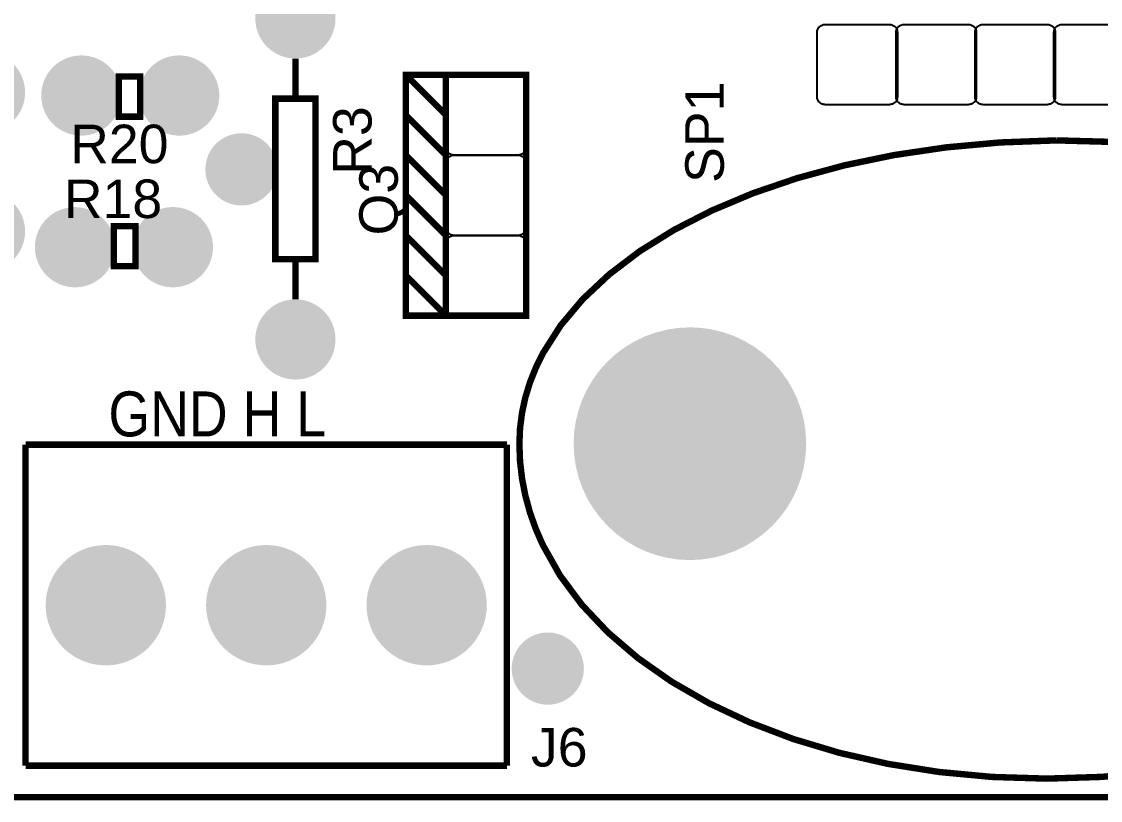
# Model space of a CAD drawing. Header units: inches. Extents: x -2.05 to 2.05, y -1.97 to 1.97.
# Drawn here: x -0.696 to 0.649, y -1.974 to -1.004 of the extents above; entities that cross this region are included whole.
import ezdxf

# ---------------------------------------------------------------- set-up
doc = ezdxf.new("R2010")
doc.units = ezdxf.units.IN
doc.layers.get('0').update_dxf_attribs({"linetype": 'CONTINUOUS'})

# ---------------------------------------------------------------- blocks, each defined once
blk = doc.blocks.new('EPAD')
at = {"const_width": 0.5}
blk.add_lwpolyline([(-0.25, 0, 1), (0.25, 0, 1)], format="xyb", close=True, dxfattribs=at)

msp = doc.modelspace()

# ---------------------------------------------------------------- linework, layer by layer
at = {"const_width": 0.008}
for points in [[(-2.045209, -1.970364), (2.045209, -1.970364), (2.045209, 1.964352), (-2.045209, 1.964352), (-2.045209, -1.970364)], [(-2.045209, -1.970364), (2.045209, -1.970364), (2.045209, 1.964352), (-2.045209, 1.964352), (-2.045209, -1.970364)], [(-2.045209, -1.970364), (2.045209, -1.970364), (2.045209, 1.964352), (-2.045209, 1.964352), (-2.045209, -1.970364)], [(-0.354508, -1.100002), (-0.354508, -1.050002)], [(-0.354508, -1.100002), (-0.354508, -1.050002)], [(-0.354508, -1.100002), (-0.354508, -1.050002)], [(-0.574689, -1.122372), (-0.547917, -1.122372), (-0.547917, -1.072372), (-0.574689, -1.072372), (-0.574689, -1.122372)], [(-0.574689, -1.122372), (-0.547917, -1.122372), (-0.547917, -1.072372), (-0.574689, -1.072372), (-0.574689, -1.122372)], [(-0.574689, -1.122372), (-0.547917, -1.122372), (-0.547917, -1.072372), (-0.574689, -1.072372), (-0.574689, -1.122372)], [(-0.166894, -1.370348), (-0.066894, -1.370348), (-0.066894, -1.070348), (-0.166894, -1.070348), (-0.166894, -1.370348), (-0.216894, -1.370348), (-0.216894, -1.070348), (-0.166894, -1.070348)], [(-0.166894, -1.120348), (-0.216894, -1.070348)], [(-0.166894, -1.370348), (-0.066894, -1.370348), (-0.066894, -1.070348), (-0.166894, -1.070348), (-0.166894, -1.370348), (-0.216894, -1.370348), (-0.216894, -1.070348), (-0.166894, -1.070348)], [(-0.166894, -1.120348), (-0.216894, -1.070348)], [(-0.166894, -1.370348), (-0.066894, -1.370348), (-0.066894, -1.070348), (-0.166894, -1.070348), (-0.166894, -1.370348), (-0.216894, -1.370348), (-0.216894, -1.070348), (-0.166894, -1.070348)], [(-0.166894, -1.120348), (-0.216894, -1.070348)], [(-0.574689, -1.097372), (-0.577445, -1.097372)], [(-0.574689, -1.097372), (-0.577445, -1.097372)], [(-0.574689, -1.097372), (-0.577445, -1.097372)], [(-0.545161, -1.097372), (-0.547917, -1.097372)], [(-0.545161, -1.097372), (-0.547917, -1.097372)], [(-0.545161, -1.097372), (-0.547917, -1.097372)], [(-0.379508, -1.300002), (-0.329508, -1.300002), (-0.329508, -1.100002), (-0.379508, -1.100002), (-0.379508, -1.300002)], [(-0.379508, -1.300002), (-0.329508, -1.300002), (-0.329508, -1.100002), (-0.379508, -1.100002), (-0.379508, -1.300002)], [(-0.379508, -1.300002), (-0.329508, -1.300002), (-0.329508, -1.100002), (-0.379508, -1.100002), (-0.379508, -1.300002)], [(-0.166894, -1.170348), (-0.216894, -1.120348)], [(-0.166894, -1.170348), (-0.216894, -1.120348)], [(-0.166894, -1.170348), (-0.216894, -1.120348)], [(0.593988, -1.151947), (0.524146, -1.154529), (0.456645, -1.160688), (0.391783, -1.17026), (0.329859, -1.183078), (0.271171, -1.198977), (0.21602, -1.217791), (0.164702, -1.239356), (0.117518, -1.263506), (0.074766, -1.290074), (0.036744, -1.318897), (0.003753, -1.349808), (-0.023911, -1.382643), (-0.045946, -1.417234), (-0.054761, -1.435137), (-0.062057, -1.453418), (-0.067796, -1.472055), (-0.071942, -1.491028), (-0.074457, -1.510317), (-0.075303, -1.5299), (-0.074467, -1.55175), (-0.071982, -1.573271), (-0.067888, -1.594439), (-0.062221, -1.615229), (-0.055019, -1.635618), (-0.04632, -1.655581), (-0.02458, -1.694139), (0.002698, -1.730709), (0.035213, -1.765102), (0.072664, -1.797126), (0.11475, -1.82659), (0.161169, -1.853303), (0.211622, -1.877074), (0.265807, -1.897713), (0.323423, -1.915027), (0.384169, -1.928826), (0.447744, -1.938919), (0.513847, -1.945115), (0.582177, -1.947222), (0.650917, -1.945055), (0.717416, -1.938684)], [(0.593988, -1.151947), (0.524146, -1.154529), (0.456645, -1.160688), (0.391783, -1.17026), (0.329859, -1.183078), (0.271171, -1.198977), (0.21602, -1.217791), (0.164702, -1.239356), (0.117518, -1.263506), (0.074766, -1.290074), (0.036744, -1.318897), (0.003753, -1.349808), (-0.023911, -1.382643), (-0.045946, -1.417234), (-0.054761, -1.435137), (-0.062057, -1.453418), (-0.067796, -1.472055), (-0.071942, -1.491028), (-0.074457, -1.510317), (-0.075303, -1.5299), (-0.074467, -1.55175), (-0.071982, -1.573271), (-0.067888, -1.594439), (-0.062221, -1.615229), (-0.055019, -1.635618), (-0.04632, -1.655581), (-0.02458, -1.694139), (0.002698, -1.730709), (0.035213, -1.765102), (0.072664, -1.797126), (0.11475, -1.82659), (0.161169, -1.853303), (0.211622, -1.877074), (0.265807, -1.897713), (0.323423, -1.915027), (0.384169, -1.928826), (0.447744, -1.938919), (0.513847, -1.945115), (0.582177, -1.947222), (0.650917, -1.945055), (0.717416, -1.938684)], [(0.593988, -1.151947), (0.524146, -1.154529), (0.456645, -1.160688), (0.391783, -1.17026), (0.329859, -1.183078), (0.271171, -1.198977), (0.21602, -1.217791), (0.164702, -1.239356), (0.117518, -1.263506), (0.074766, -1.290074), (0.036744, -1.318897), (0.003753, -1.349808), (-0.023911, -1.382643), (-0.045946, -1.417234), (-0.054761, -1.435137), (-0.062057, -1.453418), (-0.067796, -1.472055), (-0.071942, -1.491028), (-0.074457, -1.510317), (-0.075303, -1.5299), (-0.074467, -1.55175), (-0.071982, -1.573271), (-0.067888, -1.594439), (-0.062221, -1.615229), (-0.055019, -1.635618), (-0.04632, -1.655581), (-0.02458, -1.694139), (0.002698, -1.730709), (0.035213, -1.765102), (0.072664, -1.797126), (0.11475, -1.82659), (0.161169, -1.853303), (0.211622, -1.877074), (0.265807, -1.897713), (0.323423, -1.915027), (0.384169, -1.928826), (0.447744, -1.938919), (0.513847, -1.945115), (0.582177, -1.947222), (0.650917, -1.945055), (0.717416, -1.938684)], [(0.6615, -1.153796), (0.593988, -1.151947)], [(0.6615, -1.153796), (0.593988, -1.151947)], [(0.6615, -1.153796), (0.593988, -1.151947)], [(-0.166894, -1.220348), (-0.216894, -1.170348)], [(-0.166894, -1.220348), (-0.216894, -1.170348)], [(-0.166894, -1.220348), (-0.216894, -1.170348)], [(-0.166894, -1.270348), (-0.216894, -1.220348)], [(-0.166894, -1.270348), (-0.216894, -1.220348)], [(-0.166894, -1.270348), (-0.216894, -1.220348)], [(-0.580783, -1.308734), (-0.554012, -1.308734), (-0.554012, -1.258734), (-0.580783, -1.258734), (-0.580783, -1.308734)], [(-0.580783, -1.308734), (-0.554012, -1.308734), (-0.554012, -1.258734), (-0.580783, -1.258734), (-0.580783, -1.308734)], [(-0.580783, -1.308734), (-0.554012, -1.308734), (-0.554012, -1.258734), (-0.580783, -1.258734), (-0.580783, -1.308734)], [(-0.166894, -1.320348), (-0.216894, -1.270348)], [(-0.166894, -1.320348), (-0.216894, -1.270348)], [(-0.166894, -1.320348), (-0.216894, -1.270348)], [(-0.583539, -1.283734), (-0.580783, -1.283734)], [(-0.583539, -1.283734), (-0.580783, -1.283734)], [(-0.583539, -1.283734), (-0.580783, -1.283734)], [(-0.554012, -1.283734), (-0.551256, -1.283734)], [(-0.554012, -1.283734), (-0.551256, -1.283734)], [(-0.554012, -1.283734), (-0.551256, -1.283734)], [(-0.354508, -1.350002), (-0.354508, -1.300002)], [(-0.354508, -1.350002), (-0.354508, -1.300002)], [(-0.354508, -1.350002), (-0.354508, -1.300002)], [(-0.166894, -1.370348), (-0.216894, -1.320348)], [(-0.166894, -1.370348), (-0.216894, -1.320348)], [(-0.166894, -1.370348), (-0.216894, -1.320348)], [(-0.690894, -1.931124), (-0.690894, -1.531124)], [(-0.090894, -1.531124), (-0.690894, -1.531124)], [(-0.690894, -1.931124), (-0.690894, -1.531124)], [(-0.090894, -1.531124), (-0.690894, -1.531124)], [(-0.690894, -1.931124), (-0.690894, -1.531124)], [(-0.090894, -1.531124), (-0.690894, -1.531124)], [(-0.090894, -1.931124), (-0.090894, -1.531124)], [(-0.090894, -1.931124), (-0.090894, -1.531124)], [(-0.090894, -1.931124), (-0.090894, -1.531124)], [(-0.690894, -1.931124), (-0.090894, -1.931124)], [(-0.690894, -1.931124), (-0.090894, -1.931124)], [(-0.690894, -1.931124), (-0.090894, -1.931124)]]:
    msp.add_lwpolyline(points, dxfattribs=at)
for points in [[(0.385957, -1.107459), (0.305957, -1.107459), (0.304917, -1.107408), (0.303912, -1.10726), (0.302945, -1.107018), (0.302021, -1.106687), (0.301145, -1.106272), (0.300321, -1.105778), (0.299553, -1.105208), (0.298847, -1.104568), (0.298207, -1.103862), (0.297638, -1.103094), (0.297143, -1.10227), (0.296728, -1.101394), (0.296398, -1.10047), (0.296156, -1.099503), (0.296007, -1.098498), (0.295957, -1.097459), (0.295957, -1.017459), (0.296007, -1.016419), (0.296156, -1.015414), (0.296398, -1.014447), (0.296728, -1.013523), (0.297143, -1.012647), (0.297638, -1.011823), (0.298207, -1.011056), (0.298847, -1.010349), (0.299553, -1.009709), (0.300321, -1.00914), (0.301145, -1.008645), (0.302021, -1.00823), (0.302945, -1.0079), (0.303912, -1.007657), (0.304917, -1.007509), (0.305957, -1.007459), (0.385957, -1.007459), (0.386996, -1.007509), (0.388001, -1.007657), (0.388968, -1.0079), (0.389892, -1.00823), (0.390769, -1.008645), (0.391593, -1.00914), (0.39236, -1.009709), (0.393066, -1.010349), (0.393706, -1.011056), (0.394276, -1.011823), (0.39477, -1.012647), (0.395185, -1.013523), (0.395516, -1.014447), (0.395758, -1.015414), (0.395906, -1.016419), (0.395957, -1.017459), (0.395957, -1.097459), (0.395906, -1.098498), (0.395758, -1.099503), (0.395516, -1.10047), (0.395185, -1.101394), (0.39477, -1.10227), (0.394276, -1.103094), (0.393706, -1.103862), (0.393066, -1.104568), (0.39236, -1.105208), (0.391593, -1.105778), (0.390769, -1.106272), (0.389892, -1.106687), (0.388968, -1.107018), (0.388001, -1.10726), (0.386996, -1.107408), (0.385957, -1.107459)], [(0.484382, -1.107459), (0.404382, -1.107459), (0.403343, -1.107408), (0.402337, -1.10726), (0.40137, -1.107018), (0.400446, -1.106687), (0.39957, -1.106272), (0.398746, -1.105778), (0.397978, -1.105208), (0.397272, -1.104568), (0.396632, -1.103862), (0.396063, -1.103094), (0.395569, -1.10227), (0.395154, -1.101394), (0.394823, -1.10047), (0.394581, -1.099503), (0.394432, -1.098498), (0.394382, -1.097459), (0.394382, -1.017459), (0.394432, -1.016419), (0.394581, -1.015414), (0.394823, -1.014447), (0.395154, -1.013523), (0.395569, -1.012647), (0.396063, -1.011823), (0.396632, -1.011056), (0.397272, -1.010349), (0.397978, -1.009709), (0.398746, -1.00914), (0.39957, -1.008645), (0.400446, -1.00823), (0.40137, -1.0079), (0.402337, -1.007657), (0.403343, -1.007509), (0.404382, -1.007459), (0.484382, -1.007459), (0.485421, -1.007509), (0.486426, -1.007657), (0.487393, -1.0079), (0.488317, -1.00823), (0.489194, -1.008645), (0.490018, -1.00914), (0.490785, -1.009709), (0.491491, -1.010349), (0.492131, -1.011056), (0.492701, -1.011823), (0.493195, -1.012647), (0.49361, -1.013523), (0.493941, -1.014447), (0.494183, -1.015414), (0.494331, -1.016419), (0.494382, -1.017459), (0.494382, -1.097459), (0.494331, -1.098498), (0.494183, -1.099503), (0.493941, -1.10047), (0.49361, -1.101394), (0.493195, -1.10227), (0.492701, -1.103094), (0.492131, -1.103862), (0.491491, -1.104568), (0.490785, -1.105208), (0.490018, -1.105778), (0.489194, -1.106272), (0.488317, -1.106687), (0.487393, -1.107018), (0.486426, -1.10726), (0.485421, -1.107408), (0.484382, -1.107459)], [(0.582807, -1.107459), (0.502807, -1.107459), (0.501768, -1.107408), (0.500763, -1.10726), (0.499796, -1.107018), (0.498872, -1.106687), (0.497995, -1.106272), (0.497171, -1.105778), (0.496404, -1.105208), (0.495698, -1.104568), (0.495057, -1.103862), (0.494488, -1.103094), (0.493994, -1.10227), (0.493579, -1.101394), (0.493248, -1.10047), (0.493006, -1.099503), (0.492857, -1.098498), (0.492807, -1.097459), (0.492807, -1.017459), (0.492857, -1.016419), (0.493006, -1.015414), (0.493248, -1.014447), (0.493579, -1.013523), (0.493994, -1.012647), (0.494488, -1.011823), (0.495057, -1.011056), (0.495698, -1.010349), (0.496404, -1.009709), (0.497171, -1.00914), (0.497995, -1.008645), (0.498872, -1.00823), (0.499796, -1.0079), (0.500763, -1.007657), (0.501768, -1.007509), (0.502807, -1.007459), (0.582807, -1.007459), (0.583846, -1.007509), (0.584852, -1.007657), (0.585819, -1.0079), (0.586743, -1.00823), (0.587619, -1.008645), (0.588443, -1.00914), (0.589211, -1.009709), (0.589917, -1.010349), (0.590557, -1.011056), (0.591126, -1.011823), (0.59162, -1.012647), (0.592035, -1.013523), (0.592366, -1.014447), (0.592608, -1.015414), (0.592757, -1.016419), (0.592807, -1.017459), (0.592807, -1.097459), (0.592757, -1.098498), (0.592608, -1.099503), (0.592366, -1.10047), (0.592035, -1.101394), (0.59162, -1.10227), (0.591126, -1.103094), (0.590557, -1.103862), (0.589917, -1.104568), (0.589211, -1.105208), (0.588443, -1.105778), (0.587619, -1.106272), (0.586743, -1.106687), (0.585819, -1.107018), (0.584852, -1.10726), (0.583846, -1.107408), (0.582807, -1.107459)], [(-0.166894, -1.160348), (-0.166894, -1.080348), (-0.166843, -1.079309), (-0.166695, -1.078304), (-0.166453, -1.077337), (-0.166122, -1.076413), (-0.165707, -1.075537), (-0.165213, -1.074713), (-0.164643, -1.073945), (-0.164003, -1.073239), (-0.163297, -1.072599), (-0.16253, -1.07203), (-0.161706, -1.071535), (-0.160829, -1.07112), (-0.159905, -1.070789), (-0.158938, -1.070547), (-0.157933, -1.070399), (-0.156894, -1.070348), (-0.076894, -1.070348), (-0.075854, -1.070399), (-0.074849, -1.070547), (-0.073882, -1.070789), (-0.072958, -1.07112), (-0.072082, -1.071535), (-0.071258, -1.07203), (-0.070491, -1.072599), (-0.069784, -1.073239), (-0.069144, -1.073945), (-0.068575, -1.074713), (-0.06808, -1.075537), (-0.067665, -1.076413), (-0.067335, -1.077337), (-0.067093, -1.078304), (-0.066944, -1.079309), (-0.066894, -1.080348), (-0.066894, -1.160348), (-0.066944, -1.161388), (-0.067093, -1.162393), (-0.067335, -1.16336), (-0.067665, -1.164284), (-0.06808, -1.16516), (-0.068575, -1.165984), (-0.069144, -1.166752), (-0.069784, -1.167458), (-0.070491, -1.168098), (-0.071258, -1.168667), (-0.072082, -1.169162), (-0.072958, -1.169577), (-0.073882, -1.169907), (-0.074849, -1.17015), (-0.075854, -1.170298), (-0.076894, -1.170348), (-0.156894, -1.170348), (-0.157933, -1.170298), (-0.158938, -1.17015), (-0.159905, -1.169907), (-0.160829, -1.169577), (-0.161706, -1.169162), (-0.16253, -1.168667), (-0.163297, -1.168098), (-0.164003, -1.167458), (-0.164643, -1.166752), (-0.165213, -1.165984), (-0.165707, -1.16516), (-0.166122, -1.164284), (-0.166453, -1.16336), (-0.166695, -1.162393), (-0.166843, -1.161388), (-0.166894, -1.160348)], [(-0.166894, -1.260348), (-0.166894, -1.180348), (-0.166843, -1.179309), (-0.166695, -1.178304), (-0.166453, -1.177337), (-0.166122, -1.176413), (-0.165707, -1.175537), (-0.165213, -1.174713), (-0.164643, -1.173945), (-0.164003, -1.173239), (-0.163297, -1.172599), (-0.16253, -1.17203), (-0.161706, -1.171535), (-0.160829, -1.17112), (-0.159905, -1.170789), (-0.158938, -1.170547), (-0.157933, -1.170399), (-0.156894, -1.170348), (-0.076894, -1.170348), (-0.075854, -1.170399), (-0.074849, -1.170547), (-0.073882, -1.170789), (-0.072958, -1.17112), (-0.072082, -1.171535), (-0.071258, -1.17203), (-0.070491, -1.172599), (-0.069784, -1.173239), (-0.069144, -1.173945), (-0.068575, -1.174713), (-0.06808, -1.175537), (-0.067665, -1.176413), (-0.067335, -1.177337), (-0.067093, -1.178304), (-0.066944, -1.179309), (-0.066894, -1.180348), (-0.066894, -1.260348), (-0.066944, -1.261388), (-0.067093, -1.262393), (-0.067335, -1.26336), (-0.067665, -1.264284), (-0.06808, -1.26516), (-0.068575, -1.265984), (-0.069144, -1.266752), (-0.069784, -1.267458), (-0.070491, -1.268098), (-0.071258, -1.268667), (-0.072082, -1.269162), (-0.072958, -1.269577), (-0.073882, -1.269907), (-0.074849, -1.27015), (-0.075854, -1.270298), (-0.076894, -1.270348), (-0.156894, -1.270348), (-0.157933, -1.270298), (-0.158938, -1.27015), (-0.159905, -1.269907), (-0.160829, -1.269577), (-0.161706, -1.269162), (-0.16253, -1.268667), (-0.163297, -1.268098), (-0.164003, -1.267458), (-0.164643, -1.266752), (-0.165213, -1.265984), (-0.165707, -1.26516), (-0.166122, -1.264284), (-0.166453, -1.26336), (-0.166695, -1.262393), (-0.166843, -1.261388), (-0.166894, -1.260348)], [(-0.166894, -1.360348), (-0.166894, -1.280348), (-0.166843, -1.279309), (-0.166695, -1.278304), (-0.166453, -1.277337), (-0.166122, -1.276413), (-0.165707, -1.275537), (-0.165213, -1.274713), (-0.164643, -1.273945), (-0.164003, -1.273239), (-0.163297, -1.272599), (-0.16253, -1.27203), (-0.161706, -1.271535), (-0.160829, -1.27112), (-0.159905, -1.270789), (-0.158938, -1.270547), (-0.157933, -1.270399), (-0.156894, -1.270348), (-0.076894, -1.270348), (-0.075854, -1.270399), (-0.074849, -1.270547), (-0.073882, -1.270789), (-0.072958, -1.27112), (-0.072082, -1.271535), (-0.071258, -1.27203), (-0.070491, -1.272599), (-0.069784, -1.273239), (-0.069144, -1.273945), (-0.068575, -1.274713), (-0.06808, -1.275537), (-0.067665, -1.276413), (-0.067335, -1.277337), (-0.067093, -1.278304), (-0.066944, -1.279309), (-0.066894, -1.280348), (-0.066894, -1.360348), (-0.066944, -1.361388), (-0.067093, -1.362393), (-0.067335, -1.36336), (-0.067665, -1.364284), (-0.06808, -1.36516), (-0.068575, -1.365984), (-0.069144, -1.366752), (-0.069784, -1.367458), (-0.070491, -1.368098), (-0.071258, -1.368667), (-0.072082, -1.369162), (-0.072958, -1.369577), (-0.073882, -1.369907), (-0.074849, -1.37015), (-0.075854, -1.370298), (-0.076894, -1.370348), (-0.156894, -1.370348), (-0.157933, -1.370298), (-0.158938, -1.37015), (-0.159905, -1.369907), (-0.160829, -1.369577), (-0.161706, -1.369162), (-0.16253, -1.368667), (-0.163297, -1.368098), (-0.164003, -1.367458), (-0.164643, -1.366752), (-0.165213, -1.365984), (-0.165707, -1.36516), (-0.166122, -1.364284), (-0.166453, -1.36336), (-0.166695, -1.362393), (-0.166843, -1.361388), (-0.166894, -1.360348)]]:
    msp.add_lwpolyline(points, close=True)
msp.add_lwpolyline([(0.681232, -1.107459), (0.601232, -1.107459), (0.600193, -1.107408), (0.599188, -1.10726), (0.598221, -1.107018), (0.597297, -1.106687), (0.59642, -1.106272), (0.595596, -1.105778), (0.594829, -1.105208), (0.594123, -1.104568), (0.593483, -1.103862), (0.592913, -1.103094), (0.592419, -1.10227), (0.592004, -1.101394), (0.591673, -1.10047), (0.591431, -1.099503), (0.591283, -1.098498), (0.591232, -1.097459), (0.591232, -1.017459), (0.591283, -1.016419), (0.591431, -1.015414), (0.591673, -1.014447), (0.592004, -1.013523), (0.592419, -1.012647), (0.592913, -1.011823), (0.593483, -1.011056), (0.594123, -1.010349), (0.594829, -1.009709), (0.595596, -1.00914), (0.59642, -1.008645), (0.597297, -1.00823), (0.598221, -1.0079), (0.599188, -1.007657), (0.600193, -1.007509), (0.601232, -1.007459), (0.681232, -1.007459)])

# ---------------------------------------------------------------- block references
for p, xscale, yscale in [((-0.354508, -1.000002), 0.1, 0.1), ((-0.741516, -1.092128), 0.1, 0.1), ((-0.621437, -1.096065), 0.1, 0.1), ((-0.49939, -1.096065), 0.1, 0.1), ((-0.421783, -1.188073), 0.09, 0.09), ((-0.741516, -1.265356), 0.1, 0.1), ((-0.629311, -1.285041), 0.1, 0.1), ((-0.507264, -1.285041), 0.1, 0.1), ((-0.354508, -1.400002), 0.1, 0.1), ((0.137295, -1.5299), 0.29, 0.29), ((-0.590894, -1.731124), 0.15, 0.15), ((-0.390894, -1.731124), 0.15, 0.15), ((-0.190894, -1.731124), 0.15, 0.15), ((-0.039894, -1.81012), 0.09, 0.09)]:
    msp.add_blockref('EPAD', p, dxfattribs=dict(xscale=xscale, yscale=yscale))

# ---------------------------------------------------------------- texts
at = {"width": 1.041667}
for s, p in [('SP1', (0.179547, -1.20501)), ('SP1', (0.179547, -1.20501)), ('SP1', (0.179547, -1.20501)), ('R3', (-0.259587, -1.194884)), ('R3', (-0.259587, -1.194884)), ('R3', (-0.259587, -1.194884)), ('Q3', (-0.226894, -1.270348)), ('Q3', (-0.226894, -1.270348)), ('Q3', (-0.226894, -1.270348))]:
    msp.add_text(s, height=0.048, rotation=90, dxfattribs=at).set_placement(p)
for s, height, width, p in [('R20', 0.048, 1.041667, (-0.635413, -1.180372)), ('R20', 0.048, 1.041667, (-0.635413, -1.180372)), ('R20', 0.048, 1.041667, (-0.635413, -1.180372)), ('R18', 0.048, 1.041667, (-0.643287, -1.248734)), ('R18', 0.048, 1.041667, (-0.643287, -1.248734)), ('R18', 0.048, 1.041667, (-0.643287, -1.248734)), ('GND H L', 0.056, 0.892857, (-0.587626, -1.520766)), ('GND H L', 0.056, 0.892857, (-0.587626, -1.520766)), ('GND H L', 0.056, 0.892857, (-0.587626, -1.520766)), ('J6', 0.048, 1.041667, (-0.060894, -1.932124)), ('J6', 0.048, 1.041667, (-0.060894, -1.932124)), ('J6', 0.048, 1.041667, (-0.060894, -1.932124))]:
    msp.add_text(s, height=height, dxfattribs=dict(width=width)).set_placement(p)

doc.saveas('drawing.dxf')
